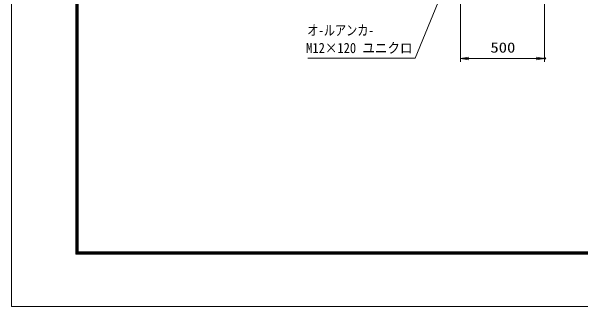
# Model space of a CAD drawing. Units: millimetres at full size; details may follow other scales. Extents: x -5940 to 5940, y -4200 to 4200.
# Drawn here: x -5940 to -2560, y -4200 to -2449 of the extents above; entities that cross this region are included whole.
import ezdxf
from ezdxf.enums import TextEntityAlignment as Align

# ---------------------------------------------------------------- set-up
doc = ezdxf.new("R2010")
doc.units = ezdxf.units.MM
doc.header["$LTSCALE"] = 20
doc.header["$PDMODE"] = 32
doc.header["$PDSIZE"] = 10
for name, color, linetype, lineweight in [('0-0_D-TTL', 7, 'Continuous', 18), ('0-4_寸法線', 4, 'Continuous', 18), ('0-5_0', 7, 'Continuous', 18)]:
    doc.layers.add(name, color=color, linetype=linetype, lineweight=lineweight)
doc.layers.add('0-6_Defpoints', color=7, linetype='Continuous')
doc.styles.add('ＭＳ ゴシック', font='')
doc.styles.get('ＭＳ ゴシック').set_extended_font_data('MS Gothic')

# ---------------------------------------------------------------- blocks, each defined once
blk = doc.blocks.new('S32')
at = {"layer": '0-4_寸法線'}
for points in [[(-15382489.7, 54937212.2), (-15369727.1, 54937212.2), (-15361003.6, 54958534.2), (-15360624.9, 54959459.8)], [(-15360849.3, 54958471.1), (-15360624.9, 54959459.8), (-15361157.8, 54958597.3)]]:
    blk.add_lwpolyline(points, dxfattribs=at)
at = {"layer": '0-4_寸法線', "color": 254, "style": 'ＭＳ ゴシック'}
for s, width, p in [('オ-ルアンカ-', 0.8, (-15382558.8, 54939551.5)), ('M12×120 ユニクロ', 0.9, (-15382681.7, 54937451.5))]:
    blk.add_text(s, height=1212, dxfattribs=dict(at, width=width)).set_placement(p, align=Align.BOTTOM_LEFT)
blk = doc.blocks.new('_Open')
at = {"layer": '0-5_0'}
blk.add_line((-20, 3.333), (0, 0), dxfattribs=at)
blk.add_lwpolyline([(-20, -3.333), (0, 0), (-20, 0)], dxfattribs=at)

msp = doc.modelspace()

# ---------------------------------------------------------------- linework, layer by layer
at = {"layer": '0-0_D-TTL'}
for points in [[(-5940, -4200), (5940, -4200), (5940, 4200), (-5940, 4200)], [(-5558.14, 3889.71), (5558.14, 3889.71), (5558.14, -3888.86), (-5558.14, -3888.86)], [(-5554.61, 3886.18), (5554.61, 3886.18), (5554.61, -3885.32), (-5554.61, -3885.32)], [(-5551.07, 3882.64), (5551.07, 3882.64), (5551.07, -3881.79), (-5551.07, -3881.79)], [(-5547.54, 3879.11), (5547.54, 3879.11), (5547.54, -3878.25), (-5547.54, -3878.25)], [(-5544, 3875.57), (5544, 3875.57), (5544, -3874.71), (-5544, -3874.71)]]:
    msp.add_lwpolyline(points, close=True, dxfattribs=at)
at = {"layer": '0-4_寸法線'}
for p, q in [((-3273.52, -2319.17), (-3273.52, -2747.77)), ((-2773.52, -2319.17), (-2773.52, -2747.77)), ((-3273.52, -2727.77), (-2773.52, -2727.77))]:
    msp.add_line(p, q, dxfattribs=at)
at = {"layer": '0-6_Defpoints'}
msp.add_point((-2773.52, -2727.77), dxfattribs=at)

# ---------------------------------------------------------------- block references
at = {"layer": '0-4_寸法線'}
for name, p, xscale, yscale in [('S32', (764944.5, -2749586.79), 0.05, 0.05), ('_Open', (-2773.52, -2727.77), 2.5, 2.5)]:
    msp.add_blockref(name, p, dxfattribs=dict(at, xscale=xscale, yscale=yscale))
at = {"layer": '0-4_寸法線', "xscale": 2.5, "yscale": 2.5, "rotation": 180}
msp.add_blockref('_Open', (-3273.52, -2727.77), dxfattribs=at)

# ---------------------------------------------------------------- texts
at = {"layer": '0-4_寸法線', "color": 254, "style": 'ＭＳ ゴシック', "width": 1.2}
msp.add_text('500', height=60.56, dxfattribs=at).set_placement((-3095.52, -2711.42), align=Align.BOTTOM_LEFT)

doc.saveas('drawing.dxf')
